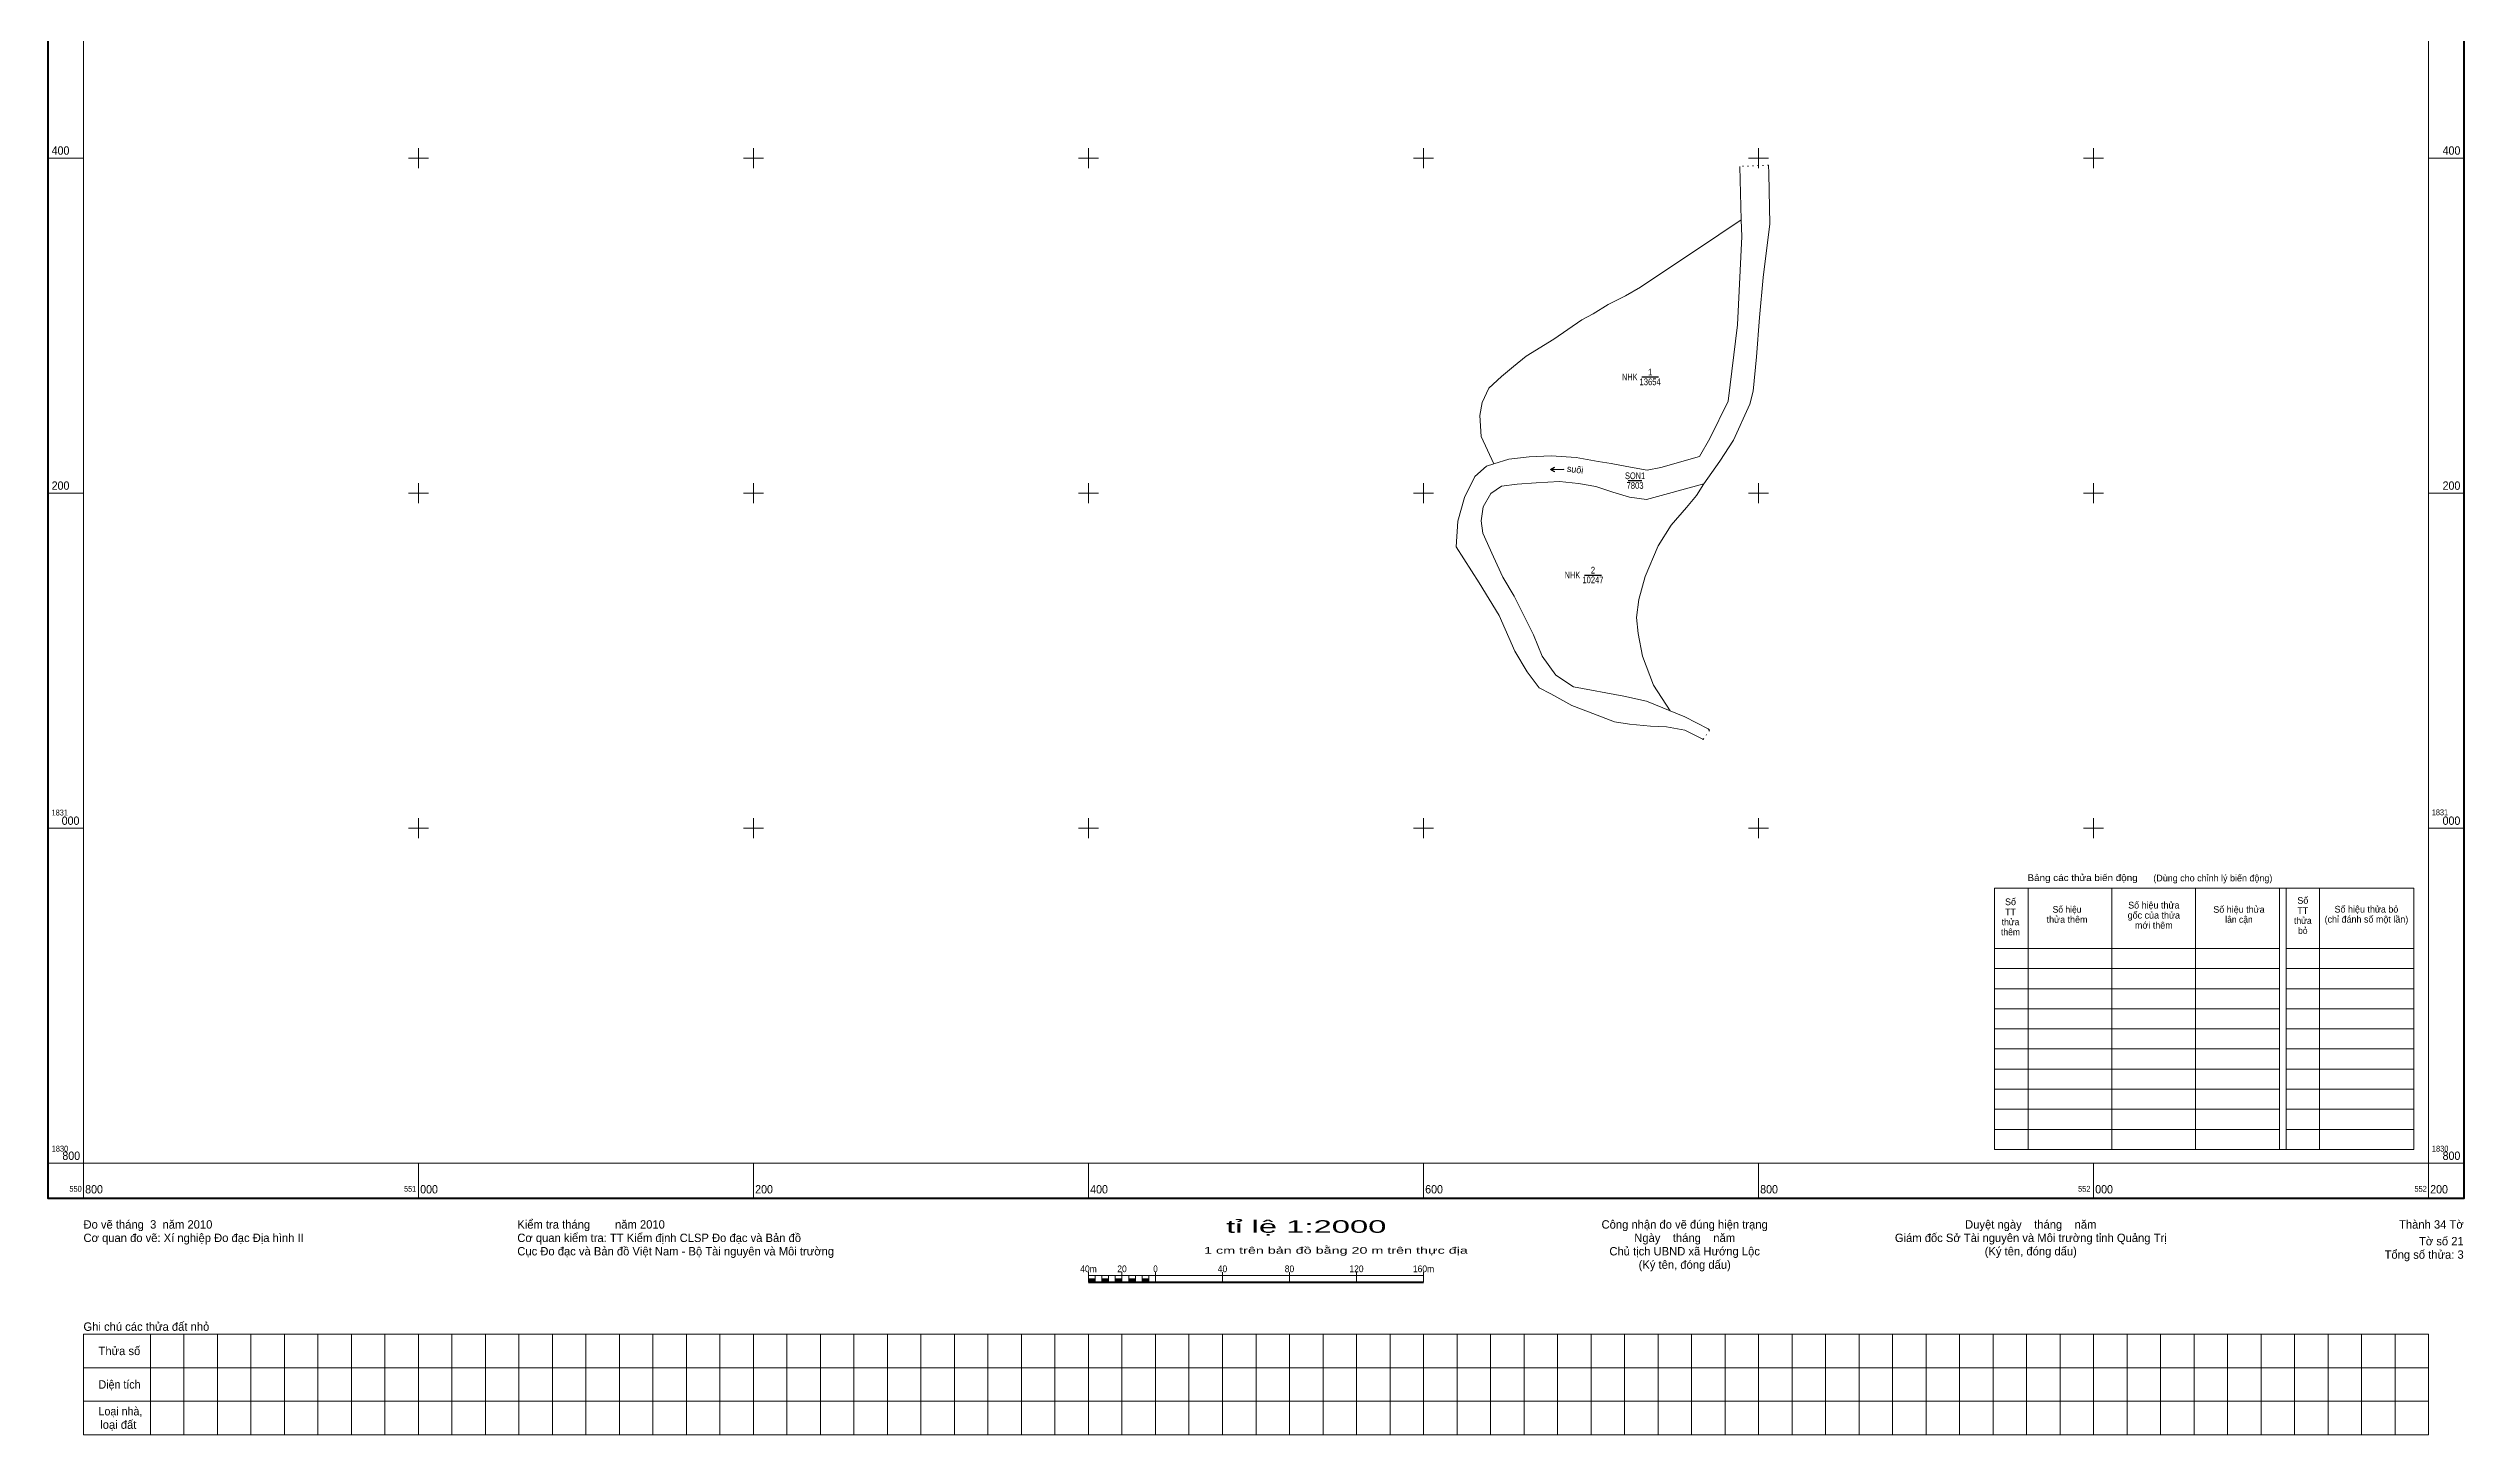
# Model space of a CAD drawing. Header units: metres. Extents: x 550779 to 552238, y 1830638 to 1832293.
# Drawn here: x 550779 to 552221, y 1830638 to 1831466 of the extents above; entities that cross this region are included whole.
import ezdxf
from ezdxf.enums import TextEntityAlignment as Align

# ---------------------------------------------------------------- set-up
doc = ezdxf.new("R2010")
doc.units = ezdxf.units.M
doc.header["$LTSCALE"] = 2
doc.linetypes.add('DOTTED', pattern=[1.5, 0.3, -1.2])
for name, color, linetype, lineweight in [('10', 7, 'Continuous', 13), ('13', 7, 'Continuous', 25), ('32', 7, 'Continuous', 13), ('35', 7, 'Continuous', 13), ('63', 7, 'Continuous', 13)]:
    doc.layers.add(name, color=color, linetype=linetype, lineweight=lineweight)
doc.layers.add('39', color=7, linetype='Continuous')

msp = doc.modelspace()

# ---------------------------------------------------------------- hatches: boundary and pattern name
at = {"layer": '63'}
for points in [[(551400, 1830729), (551400, 1830731), (551404, 1830731), (551404, 1830729)], [(551408, 1830729), (551408, 1830731), (551412, 1830731), (551412, 1830729)], [(551416, 1830729), (551416, 1830731), (551420, 1830731), (551420, 1830729)], [(551424, 1830729), (551424, 1830731), (551428, 1830731), (551428, 1830729)], [(551432, 1830729), (551432, 1830731), (551436, 1830731), (551436, 1830729)]]:
    msp.add_hatch(color=256, dxfattribs=at).paths.add_polyline_path(points)

# ---------------------------------------------------------------- linework, layer by layer
at = {"layer": '10', "linetype": 'DOTTED'}
for p, q in [((551806.03, 1831395.71), (551788.85, 1831395.05)), ((551766.95, 1831053), (551770.82, 1831058.61))]:
    msp.add_line(p, q, dxfattribs=at)
at = {"layer": '10'}
for points in [[(551789.7, 1831363.06), (551776.25, 1831354.2), (551729.59, 1831323), (551720.52, 1831317.8), (551710.15, 1831312.6), (551701.37, 1831306.92), (551694.6, 1831303.5), (551677.75, 1831291.8), (551661.3, 1831281.75), (551653.69, 1831275.6), (551646.64, 1831269.7), (551639.07, 1831262.72), (551634.97, 1831254.11), (551633.68, 1831246.31), (551634.39, 1831233.74), (551642.01, 1831217.51)], [(551747.22, 1831070.03), (551737.33, 1831085.42), (551730.66, 1831102.67), (551728.14, 1831116.25), (551727.22, 1831125.68), (551728.6, 1831136.47), (551732.28, 1831150.28), (551740.09, 1831168.45), (551747.9, 1831180.88), (551757.1, 1831191.46), (551763.08, 1831198.59), (551767.45, 1831205.63)]]:
    msp.add_lwpolyline(points, dxfattribs=at)
at = {"layer": '13'}
for p, q in [((551730.29, 1831269.32), (551740.33, 1831269.32)), ((551722.26, 1831207.46), (551730.35, 1831207.46)), ((551696.07, 1831151.12), (551706.24, 1831151.12))]:
    msp.add_line(p, q, dxfattribs=at)
at = {"layer": '32'}
msp.add_line((551788.85, 1831395.05), (551789.7, 1831363.06), dxfattribs=at)
for points in [[(551806.03, 1831395.71), (551806.11, 1831390.93), (551806.31, 1831380.38)], [(551806.31, 1831380.38), (551806.67, 1831360.76), (551802.8, 1831328.74), (551800.62, 1831304.89), (551798.73, 1831281.41), (551796.82, 1831260.92), (551794.76, 1831253.03)], [(551789.7, 1831363.06), (551789.96, 1831353.14), (551787.53, 1831300.36), (551781.92, 1831254.85), (551770.92, 1831232.62), (551764.87, 1831221.94), (551741.67, 1831215.26), (551733.54, 1831213.64), (551721.3, 1831215.86), (551712.09, 1831217.77), (551704.31, 1831218.85), (551691.05, 1831221.28), (551676.3, 1831222.21), (551663.06, 1831221.65), (551650.92, 1831220.22), (551642.01, 1831217.51)], [(551794.76, 1831253.03), (551784.99, 1831231.61), (551776.83, 1831219.03), (551767.45, 1831205.63)], [(551642.01, 1831217.51), (551637.59, 1831216.16), (551630.66, 1831210.02), (551624.5, 1831197.32), (551620.5, 1831183.2), (551619.47, 1831167.94), (551633.15, 1831146.43), (551645.1, 1831126.87), (551654.58, 1831105.7), (551661.85, 1831093.41), (551669.14, 1831083.79), (551676.06, 1831080.11), (551688.51, 1831073.26), (551698.6, 1831069.46), (551714.12, 1831063.46), (551722.92, 1831062.17), (551735.55, 1831060.83), (551745.08, 1831060.45), (551756.11, 1831058.59), (551766.73, 1831053.18), (551766.95, 1831053)], [(551747.22, 1831070.03), (551733.12, 1831075.84), (551719.64, 1831078.75), (551689.53, 1831084.36), (551679.05, 1831091.44), (551670.91, 1831102.63), (551665.76, 1831115.33), (551654.22, 1831138.43), (551647.4, 1831149.77), (551641.81, 1831161.92), (551635.48, 1831176.15), (551634.44, 1831183.51), (551635.63, 1831191.8), (551640.18, 1831199.82), (551646.5, 1831204.06), (551655.83, 1831205.32), (551667.21, 1831206.16), (551681.26, 1831206.99), (551692.54, 1831205.82), (551702.92, 1831203.88), (551713.12, 1831200.59), (551722.95, 1831197.59), (551733.11, 1831196.12), (551767.45, 1831205.63)], [(551747.22, 1831070.03), (551756.03, 1831066.39), (551770.01, 1831059.22), (551770.82, 1831058.61)]]:
    msp.add_lwpolyline(points, dxfattribs=at)
at = {"layer": '35'}
for p, q in [((551676.51, 1831214.18), (551678.29, 1831215.23)), ((551678.31, 1831212.98), (551676.51, 1831213.99))]:
    msp.add_line(p, q, dxfattribs=at)
for points in [[(551678.17, 1831215.42), (551675.9, 1831214.08), (551678.2, 1831212.78)], [(551676.51, 1831213.99), (551683.7, 1831214.06), (551683.7, 1831214.28), (551676.51, 1831214.18)]]:
    msp.add_lwpolyline(points, dxfattribs=at)
at = {"layer": '63'}
for p, q in [((550800, 1831400), (550779, 1831400)), ((550994, 1831400), (551006, 1831400)), ((551000, 1831394), (551000, 1831406)), ((551194, 1831400), (551206, 1831400)), ((551200, 1831394), (551200, 1831406)), ((551394, 1831400), (551406, 1831400)), ((551400, 1831394), (551400, 1831406)), ((551594, 1831400), (551606, 1831400)), ((551600, 1831394), (551600, 1831406)), ((551794, 1831400), (551806, 1831400)), ((551800, 1831394), (551800, 1831406)), ((551994, 1831400), (552006, 1831400)), ((552000, 1831394), (552000, 1831406)), ((552200, 1831400), (552221, 1831400)), ((550800, 1831200), (550779, 1831200)), ((550994, 1831200), (551006, 1831200)), ((551000, 1831194), (551000, 1831206)), ((551194, 1831200), (551206, 1831200)), ((551200, 1831194), (551200, 1831206)), ((551394, 1831200), (551406, 1831200)), ((551400, 1831194), (551400, 1831206)), ((551594, 1831200), (551606, 1831200)), ((551600, 1831194), (551600, 1831206)), ((551794, 1831200), (551806, 1831200)), ((551800, 1831194), (551800, 1831206)), ((551994, 1831200), (552006, 1831200)), ((552000, 1831194), (552000, 1831206)), ((552200, 1831200), (552221, 1831200)), ((550800, 1831000), (550779, 1831000)), ((550994, 1831000), (551006, 1831000)), ((551000, 1830994), (551000, 1831006)), ((551194, 1831000), (551206, 1831000)), ((551200, 1830994), (551200, 1831006)), ((551394, 1831000), (551406, 1831000)), ((551400, 1830994), (551400, 1831006)), ((551594, 1831000), (551606, 1831000)), ((551600, 1830994), (551600, 1831006)), ((551794, 1831000), (551806, 1831000)), ((551800, 1830994), (551800, 1831006)), ((551994, 1831000), (552006, 1831000)), ((552000, 1830994), (552000, 1831006)), ((552200, 1831000), (552221, 1831000)), ((551940.98, 1830964.21), (552191.25, 1830964.21)), ((551940.98, 1830808.21), (551940.98, 1830964.21)), ((551960.98, 1830808.21), (551960.98, 1830964.21)), ((552010.98, 1830808.21), (552010.98, 1830964.21)), ((552060.98, 1830808.21), (552060.98, 1830964.21)), ((552134.98, 1830808.21), (552134.98, 1830964.21)), ((552191.25, 1830808.21), (552191.25, 1830964.21)), ((551940.98, 1830928.21), (552110.98, 1830928.21)), ((552114.98, 1830928.21), (552191.25, 1830928.21)), ((551940.98, 1830916.21), (552110.98, 1830916.21)), ((552114.98, 1830916.21), (552191.25, 1830916.21)), ((551940.98, 1830904.21), (552110.98, 1830904.21)), ((552114.98, 1830904.21), (552191.25, 1830904.21)), ((551940.98, 1830892.21), (552110.98, 1830892.21)), ((551940.98, 1830880.21), (552110.98, 1830880.21)), ((552114.98, 1830892.21), (552191.25, 1830892.21)), ((552114.98, 1830880.21), (552191.25, 1830880.21)), ((551940.98, 1830868.21), (552110.98, 1830868.21)), ((552114.98, 1830868.21), (552191.25, 1830868.21)), ((551940.98, 1830856.21), (552110.98, 1830856.21)), ((552114.98, 1830856.21), (552191.25, 1830856.21)), ((551940.98, 1830844.21), (552110.98, 1830844.21)), ((552114.98, 1830844.21), (552191.25, 1830844.21)), ((551940.98, 1830832.21), (552110.98, 1830832.21)), ((552114.98, 1830832.21), (552191.25, 1830832.21)), ((551940.98, 1830820.21), (552110.98, 1830820.21)), ((551940.98, 1830808.21), (552191.25, 1830808.21)), ((552114.98, 1830820.21), (552191.25, 1830820.21)), ((550800, 1830800), (550779, 1830800)), ((550800, 1830800), (550800, 1830779)), ((551000, 1830800), (551000, 1830779)), ((551200, 1830800), (551200, 1830779)), ((551400, 1830800), (551400, 1830779)), ((551600, 1830800), (551600, 1830779)), ((551800, 1830800), (551800, 1830779)), ((552000, 1830800), (552000, 1830779)), ((552200, 1830800), (552200, 1830779)), ((552200, 1830800), (552221, 1830800)), ((551400, 1830729), (551400, 1830735)), ((551420, 1830729), (551420, 1830735)), ((551440, 1830729), (551440, 1830735)), ((551480, 1830729), (551480, 1830735)), ((551520, 1830729), (551520, 1830735)), ((551560, 1830729), (551560, 1830735)), ((551600, 1830729), (551600, 1830735)), ((551400, 1830733), (551600, 1830733)), ((551404, 1830729), (551404, 1830733)), ((551408, 1830729), (551408, 1830733)), ((551412, 1830729), (551412, 1830733)), ((551416, 1830729), (551416, 1830733)), ((551420, 1830729), (551420, 1830733)), ((551424, 1830729), (551424, 1830733)), ((551428, 1830729), (551428, 1830733)), ((551432, 1830729), (551432, 1830733)), ((551436, 1830729), (551436, 1830733)), ((550840, 1830698), (550840, 1830638)), ((550860, 1830698), (550860, 1830638)), ((550880, 1830698), (550880, 1830638)), ((550900, 1830698), (550900, 1830638)), ((550920, 1830698), (550920, 1830638)), ((550940, 1830698), (550940, 1830638)), ((550960, 1830698), (550960, 1830638)), ((550980, 1830698), (550980, 1830638)), ((551000, 1830698), (551000, 1830638)), ((551020, 1830698), (551020, 1830638)), ((551040, 1830698), (551040, 1830638)), ((551060, 1830698), (551060, 1830638)), ((551080, 1830698), (551080, 1830638)), ((551100, 1830698), (551100, 1830638)), ((551120, 1830698), (551120, 1830638)), ((551140, 1830698), (551140, 1830638)), ((551160, 1830698), (551160, 1830638)), ((551180, 1830698), (551180, 1830638)), ((551200, 1830698), (551200, 1830638)), ((551220, 1830698), (551220, 1830638)), ((551240, 1830698), (551240, 1830638)), ((551260, 1830698), (551260, 1830638)), ((551280, 1830698), (551280, 1830638)), ((551300, 1830698), (551300, 1830638)), ((551320, 1830698), (551320, 1830638)), ((551340, 1830698), (551340, 1830638)), ((551360, 1830698), (551360, 1830638)), ((551380, 1830698), (551380, 1830638)), ((551400, 1830698), (551400, 1830638)), ((551420, 1830698), (551420, 1830638)), ((551440, 1830698), (551440, 1830638)), ((551460, 1830698), (551460, 1830638)), ((551480, 1830698), (551480, 1830638)), ((551500, 1830698), (551500, 1830638)), ((551520, 1830698), (551520, 1830638)), ((551540, 1830698), (551540, 1830638)), ((551560, 1830698), (551560, 1830638)), ((551580, 1830698), (551580, 1830638)), ((551600, 1830698), (551600, 1830638)), ((551620, 1830698), (551620, 1830638)), ((551640, 1830698), (551640, 1830638)), ((551660, 1830698), (551660, 1830638)), ((551680, 1830698), (551680, 1830638)), ((551700, 1830698), (551700, 1830638)), ((551720, 1830698), (551720, 1830638)), ((551740, 1830698), (551740, 1830638)), ((551760, 1830698), (551760, 1830638)), ((551780, 1830698), (551780, 1830638)), ((551800, 1830698), (551800, 1830638)), ((551820, 1830698), (551820, 1830638)), ((551840, 1830698), (551840, 1830638)), ((551860, 1830698), (551860, 1830638)), ((551880, 1830698), (551880, 1830638)), ((551900, 1830698), (551900, 1830638)), ((551920, 1830698), (551920, 1830638)), ((551940, 1830698), (551940, 1830638)), ((551960, 1830698), (551960, 1830638)), ((551980, 1830698), (551980, 1830638)), ((552000, 1830698), (552000, 1830638)), ((552020, 1830698), (552020, 1830638)), ((552040, 1830698), (552040, 1830638)), ((552060, 1830698), (552060, 1830638)), ((552080, 1830698), (552080, 1830638)), ((552100, 1830698), (552100, 1830638)), ((552120, 1830698), (552120, 1830638)), ((552140, 1830698), (552140, 1830638)), ((552160, 1830698), (552160, 1830638)), ((552180, 1830698), (552180, 1830638)), ((550800, 1830678), (552200, 1830678)), ((550800, 1830658), (552200, 1830658))]:
    msp.add_line(p, q, dxfattribs=at)
at = {"layer": '63', "lineweight": 53}
msp.add_line((551400, 1830729), (551600, 1830729), dxfattribs=at)
at = {"layer": '63', "lineweight": 158}
msp.add_lwpolyline([(550779, 1832221), (552221, 1832221), (552221, 1830779), (550779, 1830779)], close=True, dxfattribs=at)
at = {"layer": '63'}
for points in [[(550800, 1832200), (552200, 1832200), (552200, 1830800), (550800, 1830800)], [(552110.98, 1830964.21), (552110.98, 1830808.21), (552114.98, 1830808.21), (552114.98, 1830964.21)], [(551400, 1830729), (551400, 1830731), (551404, 1830731), (551404, 1830729)], [(551408, 1830729), (551408, 1830731), (551412, 1830731), (551412, 1830729)], [(551416, 1830729), (551416, 1830731), (551420, 1830731), (551420, 1830729)], [(551424, 1830729), (551424, 1830731), (551428, 1830731), (551428, 1830729)], [(551432, 1830729), (551432, 1830731), (551436, 1830731), (551436, 1830729)], [(550800, 1830698), (552200, 1830698), (552200, 1830638), (550800, 1830638)]]:
    msp.add_lwpolyline(points, close=True, dxfattribs=at)

# ---------------------------------------------------------------- texts
at = {"layer": '13', "width": 0.8}
for p in [(551729.03, 1831267.32), (551694.8, 1831149.12)]:
    msp.add_text('NHK ', height=4, dxfattribs=at).set_placement(p, align=Align.RIGHT)
at = {"layer": '13'}
for s, width, p in [('13654', 0.85, (551735.31, 1831264.43)), ('1', 0.7, (551735.31, 1831270.21)), ('SON1', 0.8, (551726.31, 1831208.35)), ('7803', 0.85, (551726.3, 1831202.57)), ('2', 0.85, (551701.16, 1831152.01)), ('10247', 0.85, (551701.16, 1831146.23))]:
    msp.add_text(s, height=4, dxfattribs=dict(at, width=width)).set_placement(p, align=Align.CENTER)
at = {"layer": '39'}
msp.add_text('suối', height=4, rotation=352.893, dxfattribs=at).set_placement((551690.28, 1831212.2), align=Align.CENTER)
at = {"layer": '63'}
for s, height, width, p in [('400', 5, 0.95, (550781, 1831402)), ('200', 5, 0.95, (550781, 1831202)), ('1831', 3.5, 0.9, (550781, 1831007.59)), ('1831', 3.5, 0.9, (552202, 1831007.71)), ('000', 5, 0.95, (550786.98, 1831002)), ('Bảng các thửa biến động', 4, 1.1, (551960.6, 1830968.45)), ('1830', 3.5, 0.95, (550781, 1830807)), ('1830', 3.5, 0.95, (552202, 1830807)), ('800', 5, 0.95, (550801, 1830782)), ('000', 5, 0.95, (551001, 1830782)), ('200', 5, 0.95, (551201, 1830782)), ('400', 5, 0.95, (551401, 1830782)), ('600', 5, 0.95, (551601, 1830782)), ('800', 5, 0.95, (551801, 1830782)), ('000', 5, 0.95, (552001, 1830782)), ('200', 5, 0.95, (552201, 1830782)), ('Diện tích', 5, 0.95, (550809, 1830665.5)), ('Loại nhà,', 5, 0.95, (550809, 1830649.5))]:
    msp.add_text(s, height=height, dxfattribs=dict(at, width=width)).set_placement(p)
for s, height, width, p in [('400', 5, 0.95, (552219, 1831402)), ('200', 5, 0.95, (552219, 1831202)), ('000', 5, 0.95, (552219, 1831002)), ('800', 5, 0.95, (550798, 1830802)), ('800', 5, 0.95, (552219, 1830802)), ('550', 3.5, 0.95, (550799, 1830783)), ('551', 3.5, 0.85, (550998.59, 1830783)), ('552', 3.5, 0.95, (551998.2, 1830783)), ('552', 3.5, 0.95, (552199, 1830783))]:
    msp.add_text(s, height=height, dxfattribs=dict(at, width=width)).set_placement(p, align=Align.RIGHT)
for s, height, p in [('(Dùng cho chỉnh lý biến động)', 4, (552035.71, 1830968.25)), ('Đo vẽ tháng  3  năm 2010', 5, (550800, 1830761)), ('Kiểm tra tháng        năm 2010', 5, (551059, 1830761)), ('Cơ quan đo vẽ: Xí nghiệp Đo đạc Địa hình II', 5, (550800, 1830753)), ('Cơ quan kiểm tra: TT Kiểm định CLSP Đo đạc và Bản đồ', 5, (551059, 1830753)), ('Cục Đo đạc và Bản đồ Việt Nam - Bộ Tài nguyên và Môi trường', 5, (551059, 1830745)), ('Ghi chú các thửa đất nhỏ', 5, (550800, 1830700)), ('Thửa số', 5, (550809, 1830685.5)), ('loại đất', 5, (550810, 1830641.5))]:
    msp.add_text(s, height=height, dxfattribs=at).set_placement(p)
for s, height, p in [('TT', 4, (551950.45, 1830948.06)), ('Số', 4, (551950.45, 1830954.06)), ('Số hiệu thửa', 4, (552036, 1830952.06)), ('Số hiệu thửa', 4, (552086.84, 1830949.52)), ('TT', 4, (552124.96, 1830948.85)), ('Số', 4, (552124.96, 1830954.85)), ('Số hiệu thửa bỏ', 4, (552162.93, 1830949.65)), ('thửa thêm', 4, (551984.21, 1830943.53)), ('gốc của thửa', 4, (552036, 1830946.06)), ('mới thêm', 4, (552036.01, 1830940.06)), ('(chỉ đánh số một lần)', 4, (552162.94, 1830943.65)), ('Công nhận đo vẽ đúng hiện trạng', 5, (551755.92, 1830761)), ('Duyệt ngày    tháng    năm', 5, (551962.53, 1830761)), ('Chủ tịch UBND xã Hướng Lộc', 5, (551755.91, 1830745)), ('Ngày    tháng    năm', 5, (551755.93, 1830753)), ('Giám đốc Sở Tài nguyên và Môi trường tỉnh Quảng Trị', 5, (551962.55, 1830753)), ('(Ký tên, đóng dấu)', 5, (551962.54, 1830745)), ('(Ký tên, đóng dấu)', 5, (551755.94, 1830737))]:
    msp.add_text(s, height=height, dxfattribs=at).set_placement(p, align=Align.CENTER)
for s, height, width, p in [('Số hiệu', 4, 0.95, (551984.21, 1830949.53)), ('thêm', 4, 0.95, (551950.44, 1830936.06)), ('thửa', 4, 0.95, (551950.45, 1830942.06)), ('lân cận', 4, 0.95, (552086.84, 1830943.52)), ('thửa', 4, 0.95, (552124.96, 1830942.85)), ('bỏ', 4, 0.95, (552124.96, 1830936.85)), ('tỉ lệ 1:2000', 7.5, 1.95, (551530.01, 1830758.5)), ('1 cm trên bản đồ bằng 20 m trên thực địa', 4, 1.6, (551547.75, 1830746)), ('40m', 4, 0.95, (551400, 1830735)), ('20', 4, 0.95, (551420, 1830735)), ('0', 4, 0.9, (551440, 1830735)), ('40', 4, 0.95, (551480, 1830735)), ('80', 4, 0.95, (551520, 1830735)), ('120', 4, 0.95, (551559.99, 1830735)), ('160m', 4, 0.95, (551600.01, 1830735))]:
    msp.add_text(s, height=height, dxfattribs=dict(at, width=width)).set_placement(p, align=Align.CENTER)
for s, p in [('Thành 34 Tờ', (552221, 1830761)), ('Tổng số thửa: 3', (552221, 1830743)), ('Tờ số 21', (552221, 1830751))]:
    msp.add_text(s, height=5, dxfattribs=at).set_placement(p, align=Align.RIGHT)

doc.saveas('drawing.dxf')
